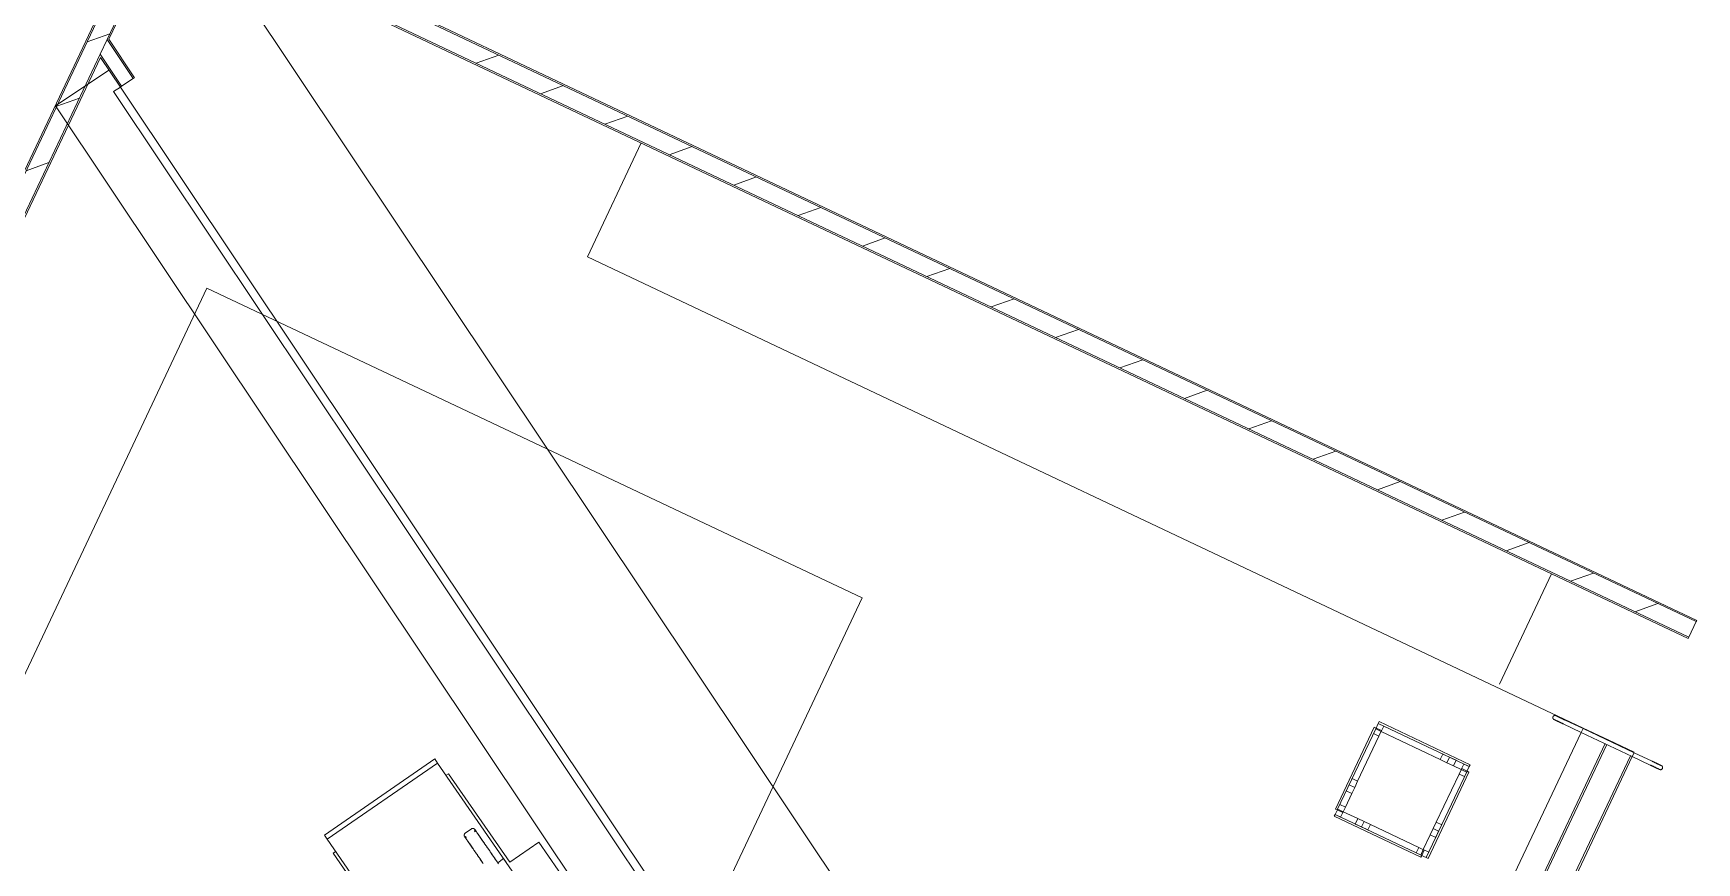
# Model space of a CAD drawing. Header units: metres. Extents: x 286532 to 329498, y 7396783 to 7466136.
# Drawn here: x 325788.35 to 325804.87, y 7397728.97 to 7397737.21 of the extents above; entities that cross this region are included whole.
import ezdxf

# ---------------------------------------------------------------- set-up
doc = ezdxf.new("R2010")
doc.units = ezdxf.units.M
doc.header["$LTSCALE"] = 10
doc.layers.get('0').update_dxf_attribs({"color": 255})
doc.layers.add('_  ARQ-AUX-001', color=1, linetype='Continuous', lineweight=5)
doc.layers.add('_AUXILIAR', color=7, linetype='Continuous', lineweight=30)

# ---------------------------------------------------------------- blocks, each defined once
blk = doc.blocks.new('ESTACAODRONE')
at = {"layer": '_  ARQ-AUX-001'}
for p, q in [((171.864, -99.307), (176.121, -90.544)), ((171.871, -99.327), (176.128, -90.564)), ((176.121, -90.544), (191.338, -97.935)), ((191.331, -97.948), (176.128, -90.564)), ((175.615, -92.009), (176.207, -90.791)), ((176.214, -90.811), (175.632, -92.007)), ((191.257, -98.101), (176.207, -90.791)), ((191.25, -98.115), (176.214, -90.811)), ((186.631, -106.344), (176.597, -90.997)), ((175.415, -92.031), (175.643, -91.952)), ((171.95, -99.554), (175.544, -92.155)), ((175.544, -92.155), (175.615, -92.009)), ((175.544, -92.155), (175.753, -92.475)), ((175.615, -92.009), (175.87, -92.399)), ((175.632, -92.007), (175.883, -92.391)), ((175.546, -92.186), (171.957, -99.574)), ((175.629, -92.313), (175.095, -92.663)), ((175.546, -92.186), (175.741, -92.484)), ((179.276, -92.282), (179.503, -92.203)), ((175.741, -92.484), (175.674, -92.527)), ((175.753, -92.475), (175.741, -92.484)), ((185.7, -107.716), (175.741, -92.484)), ((175.87, -92.399), (175.753, -92.475)), ((175.883, -92.391), (175.87, -92.399)), ((175.107, -92.667), (175.334, -92.588)), ((175.674, -92.527), (185.633, -107.76)), ((179.912, -92.591), (180.139, -92.512)), ((175.095, -92.663), (185.276, -108.236)), ((180.548, -92.9), (180.775, -92.821)), ((180.36, -94.215), (180.906, -93.09)), ((181.184, -93.209), (181.411, -93.13)), ((174.798, -93.303), (175.025, -93.224)), ((181.82, -93.518), (182.047, -93.439)), ((182.456, -93.826), (182.683, -93.748)), ((183.092, -94.135), (183.32, -94.057)), ((190.2, -98.994), (180.36, -94.215)), ((183.728, -94.444), (183.956, -94.366)), ((184.364, -94.753), (184.592, -94.675)), ((185, -95.062), (185.228, -94.984)), ((185.636, -95.371), (185.864, -95.293)), ((186.273, -95.68), (186.5, -95.602)), ((186.909, -95.989), (187.136, -95.91)), ((187.545, -96.298), (187.772, -96.219)), ((188.181, -96.607), (188.408, -96.528)), ((188.817, -96.916), (189.044, -96.837)), ((189.453, -97.225), (189.68, -97.146)), ((189.901, -97.459), (189.372, -98.549)), ((190.089, -97.534), (190.316, -97.455)), ((190.725, -97.843), (190.952, -97.764)), ((191.331, -97.948), (191.338, -97.935)), ((191.257, -98.101), (191.331, -97.948)), ((191.25, -98.115), (191.257, -98.101)), ((188.165, -98.927), (188.174, -98.909)), ((188.174, -98.909), (189.073, -99.346)), ((190.199, -98.998), (190.02, -98.912)), ((185.933, -107.78), (190.18, -99.036)), ((185.938, -107.77), (190.18, -99.036)), ((188.125, -98.963), (187.732, -99.773)), ((187.75, -99.781), (188.143, -98.972)), ((187.955, -99.497), (188.171, -99.052)), ((188.117, -99.026), (188.143, -98.972)), ((188.117, -99.026), (188.171, -99.052)), ((188.143, -98.972), (188.125, -98.963)), ((188.139, -98.981), (188.165, -98.927)), ((188.139, -98.981), (188.193, -99.007)), ((188.197, -98.998), (188.143, -98.972)), ((188.219, -98.953), (188.165, -98.927)), ((189.065, -99.364), (188.165, -98.927)), ((188.197, -98.998), (188.171, -99.052)), ((188.219, -98.953), (188.193, -99.007)), ((188.193, -99.007), (188.777, -99.291)), ((190.002, -98.949), (190.18, -99.036)), ((190.18, -99.036), (190.199, -98.998)), ((190.684, -99.281), (190.18, -99.036)), ((190.702, -99.243), (190.199, -98.998)), ((190.452, -99.117), (190.2, -98.994)), ((178.794, -99.183), (177.691, -99.929)), ((177.691, -99.929), (178.794, -99.183)), ((178.823, -99.225), (177.719, -99.971)), ((178.794, -99.183), (178.823, -99.225)), ((178.823, -99.225), (179.893, -100.807)), ((186.148, -107.934), (190.415, -99.15)), ((186.164, -107.945), (190.432, -99.158)), ((188.803, -99.237), (188.777, -99.291)), ((188.869, -99.269), (188.803, -99.237)), ((190.704, -99.239), (190.452, -99.117)), ((190.702, -99.243), (190.684, -99.281)), ((190.881, -99.33), (190.702, -99.243)), ((178.906, -99.348), (178.931, -99.332)), ((178.931, -99.332), (179.531, -100.218)), ((186.379, -108.1), (190.667, -99.272)), ((186.395, -108.111), (190.684, -99.281)), ((188.628, -100.263), (189.043, -99.409)), ((189.061, -99.418), (188.646, -100.272)), ((188.777, -99.291), (188.842, -99.323)), ((188.869, -99.269), (188.842, -99.323)), ((188.869, -99.269), (188.842, -99.323)), ((188.908, -99.354), (188.842, -99.323)), ((188.869, -99.269), (188.934, -99.3)), ((188.908, -99.354), (188.934, -99.3)), ((188.908, -99.354), (188.984, -99.392)), ((188.989, -99.383), (188.963, -99.437)), ((189.011, -99.338), (188.984, -99.392)), ((189.038, -99.418), (188.984, -99.392)), ((188.989, -99.383), (189.043, -99.409)), ((189.011, -99.338), (189.065, -99.364)), ((189.017, -99.463), (189.043, -99.409)), ((189.065, -99.364), (189.038, -99.418)), ((189.043, -99.409), (189.061, -99.418)), ((189.065, -99.364), (189.073, -99.346)), ((190.684, -99.281), (190.862, -99.367)), ((187.871, -99.532), (187.841, -99.594)), ((187.871, -99.532), (187.901, -99.471)), ((187.871, -99.532), (187.925, -99.559)), ((187.871, -99.532), (187.925, -99.559)), ((187.895, -99.62), (187.925, -99.559)), ((187.901, -99.471), (187.955, -99.497)), ((187.955, -99.497), (187.925, -99.559)), ((188.963, -99.437), (188.731, -99.914)), ((189.017, -99.463), (188.963, -99.437)), ((187.776, -99.727), (187.75, -99.781)), ((187.776, -99.727), (187.83, -99.754)), ((187.83, -99.754), (187.895, -99.62)), ((187.895, -99.62), (187.841, -99.594)), ((179.151, -99.882), (179.09, -99.923)), ((187.728, -99.826), (187.719, -99.844)), ((188.574, -100.259), (187.719, -99.844)), ((187.728, -99.826), (187.754, -99.772)), ((187.782, -99.853), (187.728, -99.826)), ((187.728, -99.826), (188.583, -100.242)), ((187.75, -99.781), (187.732, -99.773)), ((187.75, -99.781), (187.804, -99.808)), ((187.754, -99.772), (187.808, -99.799)), ((187.782, -99.853), (187.808, -99.799)), ((187.804, -99.808), (187.83, -99.754)), ((187.953, -99.869), (187.808, -99.799)), ((187.953, -99.869), (187.927, -99.923)), ((187.953, -99.869), (188.015, -99.899)), ((187.989, -99.953), (188.015, -99.899)), ((187.989, -99.953), (188.015, -99.899)), ((188.078, -99.929), (188.015, -99.899)), ((188.731, -99.914), (188.7, -99.976)), ((188.785, -99.94), (188.731, -99.914)), ((177.719, -99.971), (177.691, -99.929)), ((178.374, -100.939), (177.719, -99.971)), ((179.531, -100.218), (179.82, -100.022)), ((179.82, -100.022), (181.462, -102.449)), ((187.989, -99.953), (187.927, -99.923)), ((187.989, -99.953), (188.051, -99.983)), ((188.051, -99.983), (188.078, -99.929)), ((188.555, -100.161), (188.078, -99.929)), ((188.67, -100.038), (188.6, -100.183)), ((188.67, -100.038), (188.7, -99.976)), ((188.67, -100.038), (188.724, -100.065)), ((188.754, -100.002), (188.7, -99.976)), ((188.754, -100.002), (188.7, -99.976)), ((188.754, -100.002), (188.724, -100.065)), ((188.754, -100.002), (188.785, -99.94)), ((177.803, -100.094), (177.778, -100.111)), ((177.778, -100.111), (178.377, -100.998)), ((179.409, -100.221), (179.468, -100.181)), ((179.496, -100.222), (179.468, -100.181)), ((188.529, -100.215), (188.555, -100.161)), ((188.529, -100.215), (188.583, -100.242)), ((188.609, -100.188), (188.555, -100.161)), ((188.574, -100.237), (188.6, -100.183)), ((188.628, -100.263), (188.574, -100.237)), ((188.583, -100.242), (188.574, -100.259)), ((188.609, -100.188), (188.583, -100.242)), ((188.654, -100.209), (188.6, -100.183)), ((188.654, -100.209), (188.628, -100.263)), ((188.628, -100.263), (188.646, -100.272))]:
    blk.add_line(p, q, dxfattribs=at)
at = {"layer": '_  ARQ-AUX-001', "flags": 128}
for points in [[(189.91, -98.905), (189.91, -98.905), (189.909, -98.904), (189.908, -98.904), (189.907, -98.903), (189.907, -98.903), (189.906, -98.902), (189.905, -98.902), (189.905, -98.901), (189.904, -98.901), (189.904, -98.9), (189.903, -98.899), (189.903, -98.899), (189.902, -98.898), (189.902, -98.897), (189.901, -98.897), (189.901, -98.896), (189.9, -98.895), (189.9, -98.894), (189.9, -98.894), (189.9, -98.893), (189.899, -98.892), (189.899, -98.891), (189.899, -98.89), (189.899, -98.889), (189.899, -98.889), (189.899, -98.888), (189.899, -98.887), (189.899, -98.886), (189.899, -98.885), (189.899, -98.884), (189.899, -98.884), (189.899, -98.883), (189.899, -98.882), (189.899, -98.881), (189.899, -98.88), (189.9, -98.88), (189.9, -98.879), (189.9, -98.878), (189.901, -98.877), (189.901, -98.877)], [(189.901, -98.877), (189.901, -98.876), (189.901, -98.876), (189.902, -98.875), (189.902, -98.874), (189.903, -98.873), (189.903, -98.873), (189.904, -98.872), (189.904, -98.872), (189.905, -98.871), (189.906, -98.87), (189.906, -98.87), (189.907, -98.869), (189.908, -98.869), (189.908, -98.868), (189.909, -98.868), (189.91, -98.868), (189.911, -98.867), (189.911, -98.867), (189.912, -98.867), (189.913, -98.866), (189.914, -98.866), (189.915, -98.866), (189.915, -98.866), (189.916, -98.865), (189.917, -98.865), (189.918, -98.865), (189.919, -98.865), (189.92, -98.865), (189.92, -98.865), (189.921, -98.865), (189.922, -98.865), (189.923, -98.865), (189.924, -98.866), (189.925, -98.866), (189.925, -98.866), (189.926, -98.866), (189.927, -98.867), (189.928, -98.867), (189.928, -98.867), (189.929, -98.867)], [(190.002, -98.949), (189.998, -98.948), (189.994, -98.946), (189.991, -98.944), (189.987, -98.942), (189.984, -98.941), (189.98, -98.939), (189.976, -98.937), (189.973, -98.935), (189.97, -98.934), (189.966, -98.932), (189.963, -98.931), (189.96, -98.929), (189.956, -98.927), (189.953, -98.926), (189.95, -98.924), (189.947, -98.923), (189.944, -98.922), (189.941, -98.92), (189.939, -98.919), (189.936, -98.918), (189.934, -98.916), (189.931, -98.915), (189.929, -98.914), (189.927, -98.913), (189.925, -98.912), (189.923, -98.911), (189.921, -98.91), (189.919, -98.909), (189.918, -98.909), (189.917, -98.908), (189.915, -98.907), (189.914, -98.907), (189.913, -98.906), (189.912, -98.906), (189.912, -98.906), (189.911, -98.905), (189.911, -98.905), (189.91, -98.905), (189.91, -98.905)], [(189.91, -98.905), (189.91, -98.905), (189.911, -98.905), (189.911, -98.905), (189.911, -98.906), (189.912, -98.906), (189.913, -98.906), (189.914, -98.907), (189.915, -98.907), (189.916, -98.908), (189.918, -98.909), (189.919, -98.909), (189.921, -98.91), (189.922, -98.911), (189.924, -98.912), (189.926, -98.913), (189.928, -98.914), (189.931, -98.915), (189.933, -98.916), (189.935, -98.917), (189.938, -98.919), (189.941, -98.92), (189.943, -98.921), (189.946, -98.923), (189.949, -98.924), (189.952, -98.925), (189.955, -98.927), (189.959, -98.929), (189.962, -98.93), (189.965, -98.932), (189.969, -98.933), (189.972, -98.935), (189.976, -98.937), (189.979, -98.938), (189.983, -98.94), (189.986, -98.942), (189.99, -98.944), (189.993, -98.945), (189.997, -98.947), (190.001, -98.949), (190.002, -98.949)], [(189.929, -98.867), (189.929, -98.867), (189.929, -98.867), (189.929, -98.868), (189.93, -98.868), (189.931, -98.868), (189.931, -98.869), (189.932, -98.869), (189.933, -98.87), (189.935, -98.87), (189.936, -98.871), (189.937, -98.872), (189.939, -98.872), (189.941, -98.873), (189.943, -98.874), (189.945, -98.875), (189.947, -98.876), (189.949, -98.877), (189.951, -98.878), (189.954, -98.88), (189.956, -98.881), (189.959, -98.882), (189.962, -98.883), (189.965, -98.885), (189.968, -98.886), (189.971, -98.888), (189.974, -98.889), (189.977, -98.891), (189.98, -98.892), (189.984, -98.894), (189.987, -98.896), (189.99, -98.897), (189.994, -98.899), (189.997, -98.901), (190.001, -98.902), (190.005, -98.904), (190.008, -98.906), (190.012, -98.908), (190.015, -98.909), (190.019, -98.911), (190.02, -98.912)], [(190.02, -98.912), (190.016, -98.91), (190.013, -98.908), (190.009, -98.906), (190.006, -98.905), (190.002, -98.903), (189.998, -98.901), (189.995, -98.899), (189.991, -98.898), (189.988, -98.896), (189.984, -98.894), (189.981, -98.893), (189.978, -98.891), (189.975, -98.89), (189.972, -98.888), (189.968, -98.887), (189.965, -98.885), (189.963, -98.884), (189.96, -98.882), (189.957, -98.881), (189.955, -98.88), (189.952, -98.879), (189.95, -98.877), (189.947, -98.876), (189.945, -98.875), (189.943, -98.874), (189.941, -98.873), (189.939, -98.873), (189.938, -98.872), (189.936, -98.871), (189.935, -98.87), (189.934, -98.87), (189.933, -98.869), (189.932, -98.869), (189.931, -98.868), (189.93, -98.868), (189.929, -98.868), (189.929, -98.867), (189.929, -98.867), (189.929, -98.867)], [(190.862, -99.367), (190.866, -99.369), (190.87, -99.371), (190.873, -99.373), (190.877, -99.375), (190.881, -99.376), (190.884, -99.378), (190.888, -99.38), (190.891, -99.381), (190.895, -99.383), (190.898, -99.385), (190.901, -99.386), (190.905, -99.388), (190.908, -99.39), (190.911, -99.391), (190.914, -99.393), (190.917, -99.394), (190.92, -99.395), (190.923, -99.397), (190.925, -99.398), (190.928, -99.399), (190.93, -99.401), (190.933, -99.402), (190.935, -99.403), (190.937, -99.404), (190.939, -99.405), (190.941, -99.406), (190.943, -99.407), (190.945, -99.407), (190.946, -99.408), (190.948, -99.409), (190.949, -99.409), (190.95, -99.41), (190.951, -99.411), (190.952, -99.411), (190.952, -99.411), (190.953, -99.412), (190.953, -99.412), (190.954, -99.412), (190.954, -99.412)], [(190.954, -99.412), (190.954, -99.412), (190.953, -99.412), (190.953, -99.412), (190.953, -99.411), (190.952, -99.411), (190.951, -99.411), (190.95, -99.41), (190.949, -99.41), (190.948, -99.409), (190.947, -99.408), (190.945, -99.408), (190.943, -99.407), (190.942, -99.406), (190.94, -99.405), (190.938, -99.404), (190.936, -99.403), (190.933, -99.402), (190.931, -99.401), (190.929, -99.4), (190.926, -99.398), (190.923, -99.397), (190.921, -99.396), (190.918, -99.394), (190.915, -99.393), (190.912, -99.391), (190.909, -99.39), (190.905, -99.388), (190.902, -99.387), (190.899, -99.385), (190.895, -99.384), (190.892, -99.382), (190.889, -99.38), (190.885, -99.379), (190.881, -99.377), (190.878, -99.375), (190.874, -99.373), (190.871, -99.372), (190.867, -99.37), (190.863, -99.368), (190.862, -99.367)], [(190.972, -99.374), (190.972, -99.374), (190.972, -99.374), (190.971, -99.374), (190.971, -99.374), (190.97, -99.373), (190.969, -99.373), (190.969, -99.372), (190.967, -99.372), (190.966, -99.371), (190.965, -99.371), (190.963, -99.37), (190.962, -99.369), (190.96, -99.368), (190.958, -99.367), (190.956, -99.366), (190.954, -99.365), (190.952, -99.364), (190.949, -99.363), (190.947, -99.362), (190.944, -99.361), (190.942, -99.359), (190.939, -99.358), (190.936, -99.357), (190.933, -99.355), (190.93, -99.354), (190.927, -99.352), (190.924, -99.351), (190.921, -99.349), (190.917, -99.347), (190.914, -99.346), (190.91, -99.344), (190.907, -99.342), (190.903, -99.341), (190.9, -99.339), (190.896, -99.337), (190.893, -99.336), (190.889, -99.334), (190.885, -99.332), (190.882, -99.33), (190.881, -99.33)], [(190.881, -99.33), (190.884, -99.331), (190.888, -99.333), (190.892, -99.335), (190.895, -99.337), (190.899, -99.339), (190.902, -99.34), (190.906, -99.342), (190.909, -99.344), (190.913, -99.345), (190.916, -99.347), (190.92, -99.349), (190.923, -99.35), (190.926, -99.352), (190.929, -99.353), (190.932, -99.355), (190.935, -99.356), (190.938, -99.358), (190.941, -99.359), (190.944, -99.36), (190.946, -99.362), (190.949, -99.363), (190.951, -99.364), (190.953, -99.365), (190.956, -99.366), (190.958, -99.367), (190.96, -99.368), (190.961, -99.369), (190.963, -99.37), (190.964, -99.37), (190.966, -99.371), (190.967, -99.372), (190.968, -99.372), (190.969, -99.373), (190.97, -99.373), (190.971, -99.373), (190.971, -99.374), (190.972, -99.374), (190.972, -99.374), (190.972, -99.374)], [(190.982, -99.402), (190.981, -99.403), (190.981, -99.404), (190.981, -99.404), (190.98, -99.405), (190.98, -99.406), (190.979, -99.406), (190.979, -99.407), (190.978, -99.408), (190.977, -99.408), (190.977, -99.409), (190.976, -99.409), (190.975, -99.41), (190.975, -99.41), (190.974, -99.411), (190.973, -99.411), (190.973, -99.412), (190.972, -99.412), (190.971, -99.412), (190.97, -99.413), (190.97, -99.413), (190.969, -99.413), (190.968, -99.413), (190.967, -99.414), (190.966, -99.414), (190.965, -99.414), (190.965, -99.414), (190.964, -99.414), (190.963, -99.414), (190.962, -99.414), (190.961, -99.414), (190.96, -99.414), (190.96, -99.414), (190.959, -99.414), (190.958, -99.413), (190.957, -99.413), (190.956, -99.413), (190.956, -99.413), (190.955, -99.412), (190.954, -99.412), (190.954, -99.412)], [(190.972, -99.374), (190.973, -99.374), (190.974, -99.375), (190.974, -99.375), (190.975, -99.376), (190.976, -99.376), (190.976, -99.377), (190.977, -99.377), (190.978, -99.378), (190.978, -99.379), (190.979, -99.379), (190.979, -99.38), (190.98, -99.38), (190.98, -99.381), (190.981, -99.382), (190.981, -99.383), (190.982, -99.383), (190.982, -99.384), (190.982, -99.385), (190.983, -99.386), (190.983, -99.386), (190.983, -99.387), (190.983, -99.388), (190.984, -99.389), (190.984, -99.39), (190.984, -99.391), (190.984, -99.391), (190.984, -99.392), (190.984, -99.393), (190.984, -99.394), (190.984, -99.395), (190.984, -99.396), (190.984, -99.396), (190.984, -99.397), (190.983, -99.398), (190.983, -99.399), (190.983, -99.4), (190.983, -99.4), (190.982, -99.401), (190.982, -99.402), (190.982, -99.402)]]:
    blk.add_lwpolyline(points, dxfattribs=at)
at = {"layer": '_  ARQ-AUX-001'}
for points in [[(179.151, -99.882), (179.152, -99.882), (179.153, -99.881), (179.154, -99.881), (179.155, -99.88), (179.156, -99.88), (179.156, -99.879), (179.157, -99.879), (179.158, -99.879), (179.159, -99.878), (179.16, -99.878), (179.161, -99.878), (179.162, -99.878), (179.163, -99.878), (179.164, -99.878), (179.165, -99.878), (179.166, -99.878), (179.167, -99.878), (179.168, -99.878), (179.169, -99.878), (179.17, -99.878), (179.171, -99.879), (179.172, -99.879), (179.173, -99.879), (179.174, -99.879), (179.175, -99.88), (179.176, -99.88), (179.177, -99.881), (179.178, -99.881), (179.179, -99.882), (179.179, -99.882), (179.18, -99.883), (179.181, -99.883), (179.182, -99.884), (179.182, -99.885), (179.183, -99.885), (179.184, -99.886), (179.184, -99.887), (179.185, -99.888), (179.186, -99.889), (179.186, -99.889)], [(179.185, -99.902), (179.185, -99.901), (179.185, -99.9), (179.185, -99.899), (179.185, -99.898), (179.184, -99.898), (179.184, -99.897), (179.184, -99.896), (179.184, -99.895), (179.183, -99.895), (179.183, -99.894), (179.183, -99.893), (179.182, -99.892), (179.182, -99.892), (179.182, -99.892)], [(179.183, -99.911), (179.184, -99.91), (179.184, -99.909), (179.184, -99.909), (179.184, -99.908), (179.185, -99.907), (179.185, -99.906), (179.185, -99.905)], [(179.418, -100.232), (179.408, -100.217), (179.398, -100.202), (179.388, -100.188), (179.378, -100.173), (179.368, -100.159), (179.359, -100.144), (179.349, -100.13), (179.34, -100.116), (179.331, -100.103), (179.321, -100.089), (179.313, -100.076), (179.304, -100.064), (179.296, -100.051), (179.287, -100.039), (179.279, -100.027), (179.272, -100.016), (179.264, -100.005), (179.257, -99.994), (179.25, -99.984), (179.244, -99.974), (179.237, -99.965), (179.231, -99.956), (179.226, -99.948), (179.22, -99.94), (179.216, -99.933), (179.211, -99.926), (179.207, -99.92), (179.203, -99.914), (179.199, -99.909), (179.196, -99.904), (179.194, -99.9), (179.191, -99.897), (179.189, -99.894), (179.188, -99.892), (179.187, -99.89), (179.186, -99.889), (179.186, -99.889), (179.186, -99.889)], [(179.186, -99.889), (179.186, -99.889), (179.187, -99.89), (179.188, -99.891), (179.189, -99.894), (179.191, -99.896), (179.193, -99.899), (179.196, -99.903), (179.199, -99.908), (179.202, -99.913), (179.206, -99.918), (179.21, -99.924), (179.214, -99.931), (179.219, -99.938), (179.224, -99.946), (179.23, -99.954), (179.236, -99.963), (179.242, -99.972), (179.248, -99.981), (179.255, -99.991), (179.262, -100.002), (179.27, -100.013), (179.277, -100.024), (179.285, -100.036), (179.293, -100.048), (179.302, -100.06), (179.31, -100.073), (179.319, -100.086), (179.328, -100.099), (179.337, -100.113), (179.347, -100.127), (179.356, -100.141), (179.366, -100.155), (179.375, -100.169), (179.385, -100.184), (179.395, -100.198), (179.405, -100.213), (179.41, -100.22)], [(179.084, -99.958), (179.083, -99.957), (179.082, -99.956), (179.082, -99.955), (179.082, -99.954), (179.081, -99.954), (179.081, -99.953), (179.08, -99.952), (179.08, -99.951), (179.08, -99.95), (179.08, -99.949), (179.08, -99.948), (179.079, -99.947), (179.079, -99.946), (179.079, -99.945), (179.079, -99.944), (179.079, -99.943), (179.079, -99.942), (179.079, -99.941), (179.08, -99.94), (179.08, -99.939), (179.08, -99.938), (179.08, -99.937), (179.081, -99.936), (179.081, -99.935), (179.081, -99.934), (179.082, -99.933), (179.082, -99.932), (179.083, -99.931), (179.083, -99.931), (179.084, -99.93), (179.084, -99.929), (179.085, -99.928), (179.086, -99.927), (179.086, -99.927), (179.087, -99.926), (179.088, -99.925), (179.088, -99.925), (179.089, -99.924), (179.09, -99.923), (179.09, -99.923)], [(179.266, -100.228), (179.256, -100.214), (179.247, -100.199), (179.237, -100.186), (179.228, -100.172), (179.219, -100.159), (179.21, -100.146), (179.202, -100.133), (179.193, -100.12), (179.185, -100.108), (179.177, -100.096), (179.169, -100.085), (179.162, -100.074), (179.155, -100.063), (179.148, -100.053), (179.141, -100.043), (179.135, -100.034), (179.129, -100.025), (179.123, -100.017), (179.118, -100.009), (179.113, -100.002), (179.109, -99.995), (179.104, -99.989), (179.101, -99.983), (179.097, -99.978), (179.094, -99.974), (179.091, -99.97), (179.089, -99.966), (179.087, -99.963), (179.086, -99.961), (179.085, -99.96), (179.084, -99.958), (179.084, -99.958), (179.084, -99.958)], [(179.084, -99.958), (179.084, -99.958), (179.084, -99.959), (179.085, -99.961), (179.087, -99.963), (179.089, -99.965), (179.091, -99.969), (179.093, -99.972), (179.096, -99.977), (179.1, -99.982), (179.103, -99.987), (179.108, -99.993), (179.112, -100), (179.117, -100.007), (179.122, -100.015), (179.128, -100.023), (179.133, -100.032), (179.14, -100.041), (179.146, -100.05), (179.153, -100.061), (179.16, -100.071), (179.167, -100.082), (179.175, -100.093), (179.183, -100.105), (179.191, -100.117), (179.199, -100.129), (179.208, -100.142), (179.217, -100.155), (179.226, -100.168), (179.235, -100.182), (179.244, -100.196), (179.254, -100.21), (179.263, -100.224)], [(179.088, -99.955), (179.088, -99.956), (179.089, -99.956), (179.089, -99.957), (179.09, -99.958), (179.09, -99.958), (179.091, -99.959), (179.091, -99.959), (179.092, -99.96), (179.093, -99.96), (179.093, -99.961), (179.094, -99.961), (179.095, -99.962), (179.095, -99.962), (179.096, -99.962), (179.097, -99.963), (179.098, -99.963), (179.098, -99.963), (179.099, -99.963), (179.1, -99.963), (179.101, -99.964), (179.101, -99.964), (179.102, -99.964)]]:
    blk.add_lwpolyline(points, dxfattribs=at)

msp = doc.modelspace()

# ---------------------------------------------------------------- hatches: boundary and pattern name
at = {"true_color": 0xc7c8ca, "transparency": 33554585}
h = msp.add_hatch(color=9, dxfattribs=at)
h.dxf.hatch_style = 1
edge = h.paths.add_edge_path(flags=17)
edge.add_line((325790.074, 7397734.678), (325785.932, 7397725.912))
edge.add_line((325785.932, 7397725.912), (325782.709, 7397727.435))
edge.add_arc((324589.459, 7398283.744), 1316.558, 334.285771, 335.004426, ccw=False)
edge.add_arc((325750.667, 7397737.45), 35.291, 298.576, 315.0391, ccw=False)
edge.add_arc((325664.991, 7397898.481), 217.694, 294.35072, 298.10593, ccw=False)
edge.add_arc((325750.419, 7397711.129), 11.8, 244.6772, 291.536, ccw=False)
edge.add_line((325745.372, 7397700.463), (325626.659, 7397756.517))
edge.add_arc((325641.467, 7397780.806), 28.447, 197.5252, 238.6327, ccw=False)
edge.add_line((325614.34, 7397772.24), (325596.361, 7397822.673))
edge.add_line((325596.361, 7397822.673), (325593.746, 7397821.736))
edge.add_line((325593.746, 7397821.736), (325590.595, 7397830.529))
edge.add_line((325590.595, 7397830.529), (325583.062, 7397827.835))
edge.add_line((325583.062, 7397827.835), (325598.287, 7397780.985))
edge.add_arc((325581.631, 7397777.612), 16.994, -27.4093, 11.4468, ccw=False)
edge.add_line((325596.717, 7397769.789), (325590.092, 7397755.765))
edge.add_arc((325564.48, 7397765.98), 27.574, 298.0712, 338.2544, ccw=False)
edge.add_line((325577.455, 7397741.65), (325549.642, 7397730.904))
edge.add_line((325549.642, 7397730.904), (325552.333, 7397723.353))
edge.add_line((325552.333, 7397723.353), (325559.066, 7397725.765))
edge.add_line((325559.066, 7397725.765), (325560.084, 7397722.91))
edge.add_line((325560.084, 7397722.91), (325575.909, 7397728.58))
edge.add_line((325575.909, 7397728.58), (325592.006, 7397734.348))
edge.add_arc((325596.436, 7397717.203), 17.709, 63.7148, 104.4879, ccw=False)
edge.add_line((325604.278, 7397733.08), (325751.273, 7397663.679))
edge.add_arc((325737.024, 7397635.138), 31.901, 40.3337, 63.469, ccw=False)
edge.add_line((325761.341, 7397655.785), (325777.453, 7397632.456))
edge.add_line((325777.453, 7397632.456), (325786.459, 7397638.675))
edge.add_line((325786.459, 7397638.675), (325772.038, 7397659.428))
edge.add_arc((325786.19, 7397669.263), 17.234, 162.6633, 214.7953, ccw=False)
edge.add_arc((326382.672, 7397402.318), 670.607, 154.260697, 156.063624, ccw=False)
edge.add_arc((328387.63, 7396464.678), 2883.946, 154.511481, 154.77925, ccw=False)
edge.add_arc((324538.143, 7398302.986), 1381.958, 334.393847, 335.132057)
edge.add_line((325791.966, 7397721.833), (325796.581, 7397731.603))
edge.add_line((325796.581, 7397731.603), (325790.074, 7397734.678))
edge = h.paths.add_edge_path(flags=17)
edge.add_line((325790.074, 7397734.678), (325785.932, 7397725.912))
edge.add_line((325796.581, 7397731.603), (325790.074, 7397734.678))
edge.add_line((325791.966, 7397721.833), (325796.581, 7397731.603))
edge.add_arc((324538.143, 7398302.986), 1381.958, 334.393847, 335.132057)
edge.add_arc((328387.63, 7396464.678), 2883.946, 154.511481, 154.77925)
edge.add_arc((326382.672, 7397402.318), 670.607, 154.260697, 156.063624)
edge.add_arc((325786.19, 7397669.263), 17.234, 162.6633, 214.7953)
edge.add_line((325786.459, 7397638.675), (325772.038, 7397659.428))
edge.add_line((325777.453, 7397632.456), (325786.459, 7397638.675))
edge.add_line((325761.341, 7397655.785), (325777.453, 7397632.456))
edge.add_arc((325737.024, 7397635.138), 31.901, 40.3337, 63.469)
edge.add_line((325604.278, 7397733.08), (325751.273, 7397663.679))
edge.add_arc((325596.436, 7397717.203), 17.709, 63.7148, 104.4879)
edge.add_line((325575.909, 7397728.58), (325592.006, 7397734.348))
edge.add_line((325560.084, 7397722.91), (325575.909, 7397728.58))
edge.add_line((325559.066, 7397725.765), (325560.084, 7397722.91))
edge.add_line((325552.333, 7397723.353), (325559.066, 7397725.765))
edge.add_line((325549.642, 7397730.904), (325552.333, 7397723.353))
edge.add_line((325577.455, 7397741.65), (325549.642, 7397730.904))
edge.add_arc((325564.48, 7397765.98), 27.574, 298.0712, 338.2544)
edge.add_line((325596.717, 7397769.789), (325590.092, 7397755.765))
edge.add_arc((325581.631, 7397777.612), 16.994, 332.5907, 371.4468)
edge.add_line((325583.062, 7397827.835), (325598.287, 7397780.985))
edge.add_line((325590.595, 7397830.529), (325583.062, 7397827.835))
edge.add_line((325593.746, 7397821.736), (325590.595, 7397830.529))
edge.add_line((325596.361, 7397822.673), (325593.746, 7397821.736))
edge.add_line((325614.34, 7397772.24), (325596.361, 7397822.673))
edge.add_arc((325641.467, 7397780.806), 28.447, 197.5252, 238.6327)
edge.add_line((325745.372, 7397700.463), (325626.659, 7397756.517))
edge.add_arc((325750.419, 7397711.129), 11.8, 244.6772, 291.536)
edge.add_arc((325664.991, 7397898.481), 217.694, 294.35072, 298.10593)
edge.add_arc((325750.667, 7397737.45), 35.291, 298.576, 315.0391)
edge.add_arc((324589.459, 7398283.744), 1316.558, 334.285771, 335.004426)
edge.add_line((325785.932, 7397725.912), (325782.709, 7397727.435))
h.paths.add_polyline_path([(325796.581, 7397731.603), (325790.074, 7397734.678)], flags=0)

# ---------------------------------------------------------------- linework, layer by layer
at = {"layer": '_  ARQ-AUX-001'}
for points in [[(325790.074, 7397734.678), (325785.932, 7397725.912), (325782.709, 7397727.435, -0.003136), (325775.638, 7397712.512, -0.071958), (325767.547, 7397706.458, -0.016387), (325754.75, 7397700.153, -0.207358), (325745.372, 7397700.463), (325626.659, 7397756.517, -0.181314), (325614.34, 7397772.24), (325596.361, 7397822.673), (325593.746, 7397821.736), (325590.595, 7397830.529), (325583.062, 7397827.835), (325598.287, 7397780.985, -0.171185), (325596.717, 7397769.789), (325590.092, 7397755.765, -0.177151), (325577.455, 7397741.65)], [(325575.909, 7397728.58), (325592.006, 7397734.348, -0.179807), (325604.278, 7397733.08), (325751.273, 7397663.679, -0.101291), (325761.341, 7397655.785), (325777.453, 7397632.456), (325786.459, 7397638.675), (325772.038, 7397659.428, -0.231475), (325769.739, 7397674.398, -0.007867), (325778.603, 7397693.548, -0.001168), (325784.374, 7397705.727, 0.003221), (325791.966, 7397721.833), (325796.581, 7397731.603), (325790.074, 7397734.678), (325796.581, 7397731.603)]]:
    msp.add_lwpolyline(points, format="xyb", dxfattribs=at)

# ---------------------------------------------------------------- block references
at = {"layer": '_AUXILIAR', "rotation": 0.5795468206332073}
msp.add_blockref('ESTACAODRONE', (325612.548, 7397827.374), dxfattribs=at)

doc.saveas('drawing.dxf')
